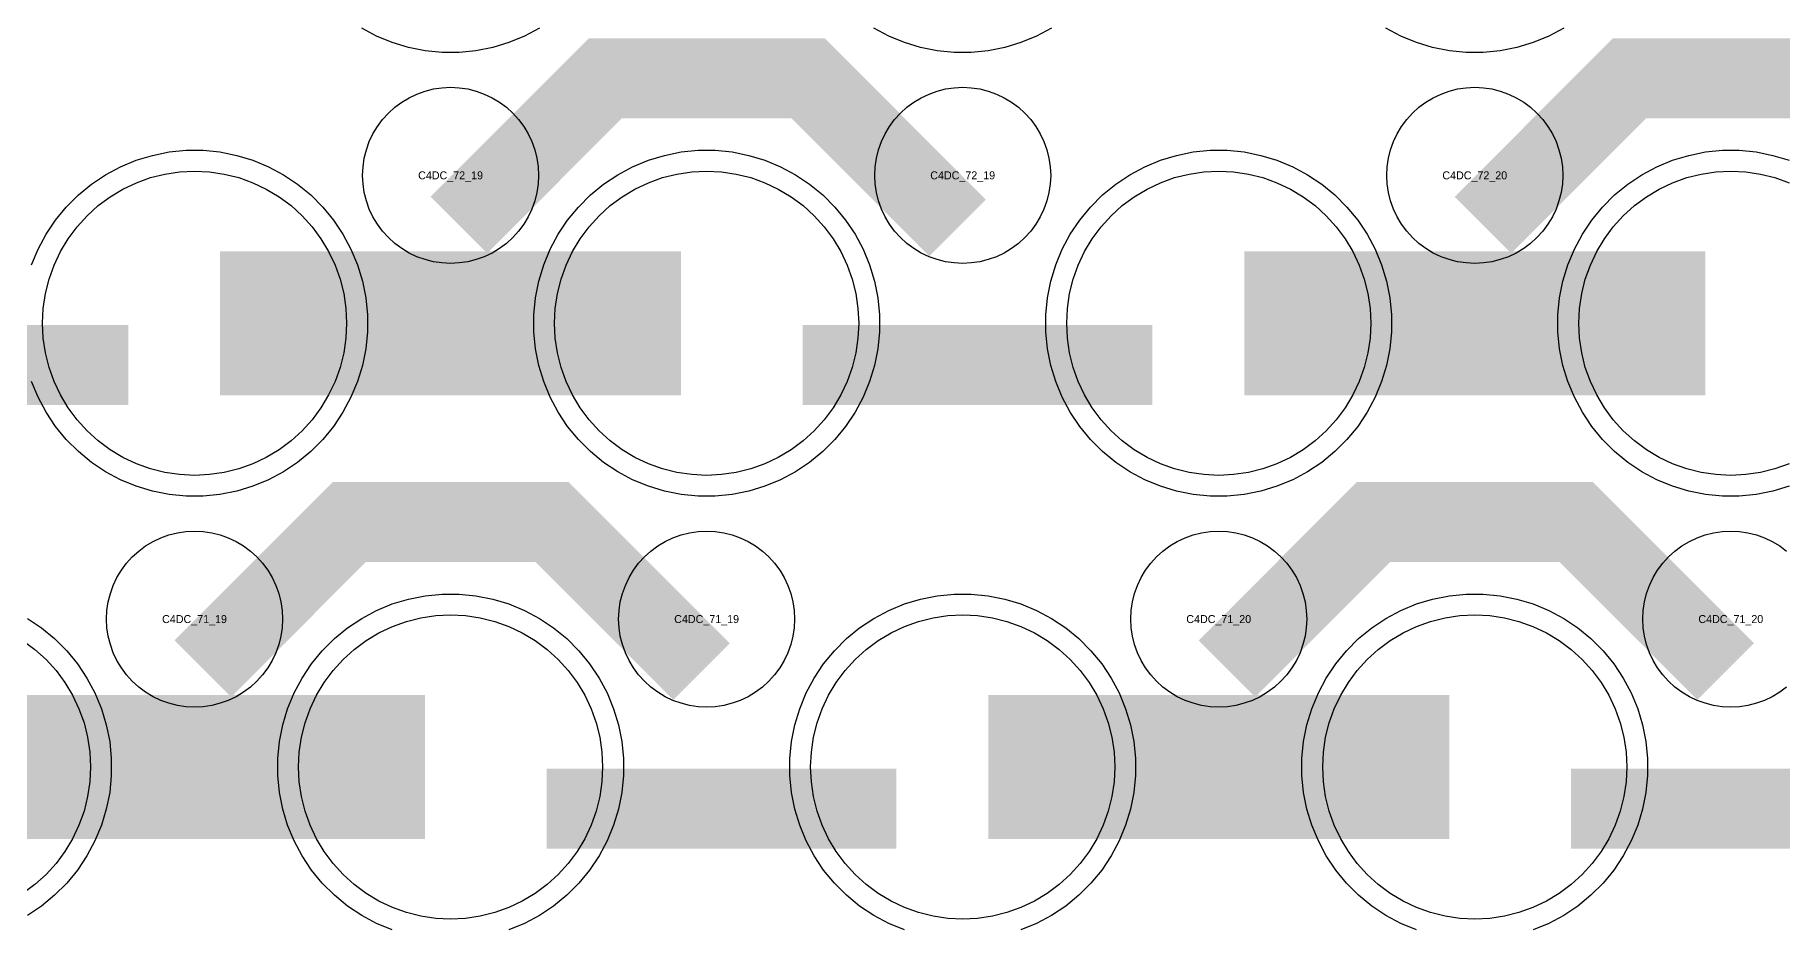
# Model space of a CAD drawing. Extents: x -11880 to 11880, y -14992 to 14992.
# Drawn here: x -5970 to -5424, y -5051 to -4773 of the extents above; entities that cross this region are included whole.
import ezdxf
from ezdxf.enums import TextEntityAlignment as Align

# ---------------------------------------------------------------- set-up
doc = ezdxf.new("R2010")
doc.units = 0
doc.header["$MEASUREMENT"] = 0
for name, color, linetype in [('GDS_775_DT_237', 138, 'CONTINUOUS'), ('RDL1_FS', 34, 'CONTINUOUS'), ('RDL_BS', 160, 'CONTINUOUS')]:
    doc.layers.add(name, color=color, linetype=linetype)

msp = doc.modelspace()

# ---------------------------------------------------------------- linework, layer by layer
at = {"layer": 'RDL1_FS', "color": 240, "true_color": 0xed1f24}
for points in [[(-5920, -4910.459), (-5924.657, -4910.23), (-5929.268, -4909.546), (-5933.791, -4908.414), (-5938.181, -4906.842), (-5942.395, -4904.85), (-5946.395, -4902.452), (-5950.14, -4899.674), (-5953.594, -4896.544), (-5956.724, -4893.09), (-5959.502, -4889.345), (-5961.9, -4885.345), (-5963.892, -4881.131), (-5965.464, -4876.741), (-5966.596, -4872.218), (-5967.28, -4867.607), (-5967.509, -4862.95), (-5967.28, -4858.293), (-5966.596, -4853.682), (-5965.464, -4849.159), (-5963.892, -4844.769), (-5961.9, -4840.555), (-5959.502, -4836.555), (-5956.724, -4832.81), (-5953.594, -4829.356), (-5950.14, -4826.226), (-5946.395, -4823.448), (-5942.395, -4821.05), (-5938.181, -4819.058), (-5933.791, -4817.486), (-5929.268, -4816.354), (-5924.657, -4815.67), (-5920, -4815.441), (-5915.343, -4815.67), (-5910.732, -4816.354), (-5906.209, -4817.486), (-5901.819, -4819.058), (-5897.605, -4821.05), (-5893.605, -4823.448), (-5889.86, -4826.226), (-5886.406, -4829.356), (-5883.276, -4832.81), (-5880.498, -4836.555), (-5878.1, -4840.555), (-5876.108, -4844.769), (-5874.536, -4849.159), (-5873.404, -4853.682), (-5872.72, -4858.293), (-5872.491, -4862.95), (-5872.72, -4867.607), (-5873.404, -4872.218), (-5874.536, -4876.741), (-5876.108, -4881.131), (-5878.1, -4885.345), (-5880.498, -4889.345), (-5883.276, -4893.09), (-5886.406, -4896.544), (-5889.86, -4899.674), (-5893.605, -4902.452), (-5897.605, -4904.85), (-5901.819, -4906.842), (-5906.209, -4908.414), (-5910.732, -4909.546), (-5915.343, -4910.23)], [(-5760, -4910.459), (-5764.657, -4910.23), (-5769.268, -4909.546), (-5773.791, -4908.414), (-5778.181, -4906.842), (-5782.395, -4904.85), (-5786.395, -4902.452), (-5790.14, -4899.674), (-5793.594, -4896.544), (-5796.724, -4893.09), (-5799.502, -4889.345), (-5801.9, -4885.345), (-5803.892, -4881.131), (-5805.464, -4876.741), (-5806.596, -4872.218), (-5807.28, -4867.607), (-5807.509, -4862.95), (-5807.28, -4858.293), (-5806.596, -4853.682), (-5805.464, -4849.159), (-5803.892, -4844.769), (-5801.9, -4840.555), (-5799.502, -4836.555), (-5796.724, -4832.81), (-5793.594, -4829.356), (-5790.14, -4826.226), (-5786.395, -4823.448), (-5782.395, -4821.05), (-5778.181, -4819.058), (-5773.791, -4817.486), (-5769.268, -4816.354), (-5764.657, -4815.67), (-5760, -4815.441), (-5755.343, -4815.67), (-5750.732, -4816.354), (-5746.209, -4817.486), (-5741.819, -4819.058), (-5737.605, -4821.05), (-5733.605, -4823.448), (-5729.86, -4826.226), (-5726.406, -4829.356), (-5723.276, -4832.81), (-5720.498, -4836.555), (-5718.1, -4840.555), (-5716.108, -4844.769), (-5714.536, -4849.159), (-5713.404, -4853.682), (-5712.72, -4858.293), (-5712.491, -4862.95), (-5712.72, -4867.607), (-5713.404, -4872.218), (-5714.536, -4876.741), (-5716.108, -4881.131), (-5718.1, -4885.345), (-5720.498, -4889.345), (-5723.276, -4893.09), (-5726.406, -4896.544), (-5729.86, -4899.674), (-5733.605, -4902.452), (-5737.605, -4904.85), (-5741.819, -4906.842), (-5746.209, -4908.414), (-5750.732, -4909.546), (-5755.343, -4910.23)], [(-5600, -4910.459), (-5604.657, -4910.23), (-5609.268, -4909.546), (-5613.791, -4908.414), (-5618.181, -4906.842), (-5622.395, -4904.85), (-5626.395, -4902.452), (-5630.14, -4899.674), (-5633.594, -4896.544), (-5636.724, -4893.09), (-5639.502, -4889.345), (-5641.9, -4885.345), (-5643.892, -4881.131), (-5645.464, -4876.741), (-5646.596, -4872.218), (-5647.28, -4867.607), (-5647.509, -4862.95), (-5647.28, -4858.293), (-5646.596, -4853.682), (-5645.464, -4849.159), (-5643.892, -4844.769), (-5641.9, -4840.555), (-5639.502, -4836.555), (-5636.724, -4832.81), (-5633.594, -4829.356), (-5630.14, -4826.226), (-5626.395, -4823.448), (-5622.395, -4821.05), (-5618.181, -4819.058), (-5613.791, -4817.486), (-5609.268, -4816.354), (-5604.657, -4815.67), (-5600, -4815.441), (-5595.343, -4815.67), (-5590.732, -4816.354), (-5586.209, -4817.486), (-5581.819, -4819.058), (-5577.605, -4821.05), (-5573.605, -4823.448), (-5569.86, -4826.226), (-5566.406, -4829.356), (-5563.276, -4832.81), (-5560.498, -4836.555), (-5558.1, -4840.555), (-5556.108, -4844.769), (-5554.536, -4849.159), (-5553.404, -4853.682), (-5552.72, -4858.293), (-5552.491, -4862.95), (-5552.72, -4867.607), (-5553.404, -4872.218), (-5554.536, -4876.741), (-5556.108, -4881.131), (-5558.1, -4885.345), (-5560.498, -4889.345), (-5563.276, -4893.09), (-5566.406, -4896.544), (-5569.86, -4899.674), (-5573.605, -4902.452), (-5577.605, -4904.85), (-5581.819, -4906.842), (-5586.209, -4908.414), (-5590.732, -4909.546), (-5595.343, -4910.23)], [(-5840, -5049.024), (-5844.657, -5048.795), (-5849.268, -5048.111), (-5853.791, -5046.979), (-5858.181, -5045.407), (-5862.395, -5043.415), (-5866.395, -5041.017), (-5870.14, -5038.239), (-5873.594, -5035.109), (-5876.724, -5031.655), (-5879.502, -5027.91), (-5881.9, -5023.91), (-5883.892, -5019.696), (-5885.464, -5015.306), (-5886.596, -5010.783), (-5887.28, -5006.172), (-5887.509, -5001.515), (-5887.28, -4996.858), (-5886.596, -4992.247), (-5885.464, -4987.724), (-5883.892, -4983.334), (-5881.9, -4979.12), (-5879.502, -4975.12), (-5876.724, -4971.375), (-5873.594, -4967.921), (-5870.14, -4964.791), (-5866.395, -4962.013), (-5862.395, -4959.615), (-5858.181, -4957.623), (-5853.791, -4956.051), (-5849.268, -4954.919), (-5844.657, -4954.235), (-5840, -4954.006), (-5835.343, -4954.235), (-5830.732, -4954.919), (-5826.209, -4956.051), (-5821.819, -4957.623), (-5817.605, -4959.615), (-5813.605, -4962.013), (-5809.86, -4964.791), (-5806.406, -4967.921), (-5803.276, -4971.375), (-5800.498, -4975.12), (-5798.1, -4979.12), (-5796.108, -4983.334), (-5794.536, -4987.724), (-5793.404, -4992.247), (-5792.72, -4996.858), (-5792.491, -5001.515), (-5792.72, -5006.172), (-5793.404, -5010.783), (-5794.536, -5015.306), (-5796.108, -5019.696), (-5798.1, -5023.91), (-5800.498, -5027.91), (-5803.276, -5031.655), (-5806.406, -5035.109), (-5809.86, -5038.239), (-5813.605, -5041.017), (-5817.605, -5043.415), (-5821.819, -5045.407), (-5826.209, -5046.979), (-5830.732, -5048.111), (-5835.343, -5048.795)], [(-5680, -5049.024), (-5684.657, -5048.795), (-5689.268, -5048.111), (-5693.791, -5046.979), (-5698.181, -5045.407), (-5702.395, -5043.415), (-5706.395, -5041.017), (-5710.14, -5038.239), (-5713.594, -5035.109), (-5716.724, -5031.655), (-5719.502, -5027.91), (-5721.9, -5023.91), (-5723.892, -5019.696), (-5725.464, -5015.306), (-5726.596, -5010.783), (-5727.28, -5006.172), (-5727.509, -5001.515), (-5727.28, -4996.858), (-5726.596, -4992.247), (-5725.464, -4987.724), (-5723.892, -4983.334), (-5721.9, -4979.12), (-5719.502, -4975.12), (-5716.724, -4971.375), (-5713.594, -4967.921), (-5710.14, -4964.791), (-5706.395, -4962.013), (-5702.395, -4959.615), (-5698.181, -4957.623), (-5693.791, -4956.051), (-5689.268, -4954.919), (-5684.657, -4954.235), (-5680, -4954.006), (-5675.343, -4954.235), (-5670.732, -4954.919), (-5666.209, -4956.051), (-5661.819, -4957.623), (-5657.605, -4959.615), (-5653.605, -4962.013), (-5649.86, -4964.791), (-5646.406, -4967.921), (-5643.276, -4971.375), (-5640.498, -4975.12), (-5638.1, -4979.12), (-5636.108, -4983.334), (-5634.536, -4987.724), (-5633.404, -4992.247), (-5632.72, -4996.858), (-5632.491, -5001.515), (-5632.72, -5006.172), (-5633.404, -5010.783), (-5634.536, -5015.306), (-5636.108, -5019.696), (-5638.1, -5023.91), (-5640.498, -5027.91), (-5643.276, -5031.655), (-5646.406, -5035.109), (-5649.86, -5038.239), (-5653.605, -5041.017), (-5657.605, -5043.415), (-5661.819, -5045.407), (-5666.209, -5046.979), (-5670.732, -5048.111), (-5675.343, -5048.795)], [(-5520, -5049.024), (-5524.657, -5048.795), (-5529.268, -5048.111), (-5533.791, -5046.979), (-5538.181, -5045.407), (-5542.395, -5043.415), (-5546.395, -5041.017), (-5550.14, -5038.239), (-5553.594, -5035.109), (-5556.724, -5031.655), (-5559.502, -5027.91), (-5561.9, -5023.91), (-5563.892, -5019.696), (-5565.464, -5015.306), (-5566.596, -5010.783), (-5567.28, -5006.172), (-5567.509, -5001.515), (-5567.28, -4996.858), (-5566.596, -4992.247), (-5565.464, -4987.724), (-5563.892, -4983.334), (-5561.9, -4979.12), (-5559.502, -4975.12), (-5556.724, -4971.375), (-5553.594, -4967.921), (-5550.14, -4964.791), (-5546.395, -4962.013), (-5542.395, -4959.615), (-5538.181, -4957.623), (-5533.791, -4956.051), (-5529.268, -4954.919), (-5524.657, -4954.235), (-5520, -4954.006), (-5515.343, -4954.235), (-5510.732, -4954.919), (-5506.209, -4956.051), (-5501.819, -4957.623), (-5497.605, -4959.615), (-5493.605, -4962.013), (-5489.86, -4964.791), (-5486.406, -4967.921), (-5483.276, -4971.375), (-5480.498, -4975.12), (-5478.1, -4979.12), (-5476.108, -4983.334), (-5474.536, -4987.724), (-5473.404, -4992.247), (-5472.72, -4996.858), (-5472.491, -5001.515), (-5472.72, -5006.172), (-5473.404, -5010.783), (-5474.536, -5015.306), (-5476.108, -5019.696), (-5478.1, -5023.91), (-5480.498, -5027.91), (-5483.276, -5031.655), (-5486.406, -5035.109), (-5489.86, -5038.239), (-5493.605, -5041.017), (-5497.605, -5043.415), (-5501.819, -5045.407), (-5506.209, -5046.979), (-5510.732, -5048.111), (-5515.343, -5048.795)]]:
    msp.add_lwpolyline(points, close=True, dxfattribs=at)
for points in [[(-5421.819, -4906.842), (-5426.209, -4908.414), (-5430.732, -4909.546), (-5435.343, -4910.23), (-5440, -4910.459), (-5444.657, -4910.23), (-5449.268, -4909.546), (-5453.791, -4908.414), (-5458.181, -4906.842), (-5462.395, -4904.85), (-5466.395, -4902.452), (-5470.14, -4899.674), (-5473.594, -4896.544), (-5476.724, -4893.09), (-5479.502, -4889.345), (-5481.9, -4885.345), (-5483.892, -4881.131), (-5485.464, -4876.741), (-5486.596, -4872.218), (-5487.28, -4867.607), (-5487.509, -4862.95), (-5487.28, -4858.293), (-5486.596, -4853.682), (-5485.464, -4849.159), (-5483.892, -4844.769), (-5481.9, -4840.555), (-5479.502, -4836.555), (-5476.724, -4832.81), (-5473.594, -4829.356), (-5470.14, -4826.226), (-5466.395, -4823.448), (-5462.395, -4821.05), (-5458.181, -4819.058), (-5453.791, -4817.486), (-5449.268, -4816.354), (-5444.657, -4815.67), (-5440, -4815.441), (-5435.343, -4815.67), (-5430.732, -4816.354), (-5426.209, -4817.486), (-5421.819, -4819.058)], [(-5973.605, -4962.013), (-5969.86, -4964.791), (-5966.406, -4967.921), (-5963.276, -4971.375), (-5960.498, -4975.12), (-5958.1, -4979.12), (-5956.108, -4983.334), (-5954.536, -4987.724), (-5953.404, -4992.247), (-5952.72, -4996.858), (-5952.491, -5001.515), (-5952.72, -5006.172), (-5953.404, -5010.783), (-5954.536, -5015.306), (-5956.108, -5019.696), (-5958.1, -5023.91), (-5960.498, -5027.91), (-5963.276, -5031.655), (-5966.406, -5035.109), (-5969.86, -5038.239), (-5973.605, -5041.017)]]:
    msp.add_lwpolyline(points, dxfattribs=at)
for points in [[(-5911.998, -4862.95, 45, 45, 0), (-5839.998, -4862.95, 45, 45, 0)], [(-5839.998, -4862.95, 45, 45, 0), (-5767.998, -4862.95, 45, 45, 0)], [(-5591.998, -4862.95, 45, 45, 0), (-5519.998, -4862.95, 45, 45, 0)], [(-5519.998, -4862.95, 45, 45, 0), (-5447.998, -4862.95, 45, 45, 0)], [(-5991.998, -5001.515, 45, 45, 0), (-5919.998, -5001.515, 45, 45, 0)], [(-5919.998, -5001.515, 45, 45, 0), (-5847.998, -5001.515, 45, 45, 0)], [(-5671.998, -5001.515, 45, 45, 0), (-5599.998, -5001.515, 45, 45, 0)], [(-5599.998, -5001.515, 45, 45, 0), (-5527.998, -5001.515, 45, 45, 0)]]:
    msp.add_lwpolyline(points, format="xyseb", dxfattribs=at)
at = {"layer": 'RDL_BS'}
for points in [[(-5812.223, -4770.768), (-5816.885, -4773.26), (-5821.795, -4775.291), (-5826.835, -4776.822), (-5832.062, -4777.868), (-5837.356, -4778.385), (-5842.644, -4778.385), (-5847.938, -4777.868), (-5853.165, -4776.822), (-5858.205, -4775.291), (-5863.115, -4773.26), (-5867.777, -4770.768)], [(-5652.223, -4770.768), (-5656.885, -4773.26), (-5661.795, -4775.291), (-5666.835, -4776.822), (-5672.062, -4777.868), (-5677.356, -4778.385), (-5682.644, -4778.385), (-5687.938, -4777.868), (-5693.165, -4776.822), (-5698.205, -4775.291), (-5703.115, -4773.26), (-5707.777, -4770.768)], [(-5492.223, -4770.768), (-5496.885, -4773.26), (-5501.795, -4775.291), (-5506.835, -4776.822), (-5512.062, -4777.868), (-5517.356, -4778.385), (-5522.644, -4778.385), (-5527.938, -4777.868), (-5533.165, -4776.822), (-5538.205, -4775.291), (-5543.115, -4773.26), (-5547.777, -4770.768)], [(-5422.557, -4976.581), (-5424.72, -4978.184), (-5427.044, -4979.577), (-5429.481, -4980.729), (-5432.016, -4981.636), (-5434.635, -4982.293), (-5437.307, -4982.689), (-5440, -4982.821), (-5442.693, -4982.689), (-5445.365, -4982.293), (-5447.984, -4981.636), (-5450.519, -4980.729), (-5452.956, -4979.577), (-5455.28, -4978.184), (-5457.443, -4976.581), (-5459.442, -4974.769), (-5461.254, -4972.77), (-5462.857, -4970.607), (-5464.25, -4968.283), (-5465.402, -4965.846), (-5466.309, -4963.311), (-5466.966, -4960.692), (-5467.362, -4958.02), (-5467.494, -4955.327), (-5467.362, -4952.634), (-5466.966, -4949.962), (-5466.309, -4947.343), (-5465.402, -4944.808), (-5464.25, -4942.371), (-5462.857, -4940.047), (-5461.254, -4937.884), (-5459.442, -4935.885), (-5457.443, -4934.073), (-5455.28, -4932.47), (-5452.956, -4931.077), (-5450.519, -4929.925), (-5447.984, -4929.018), (-5445.365, -4928.361), (-5442.693, -4927.965), (-5440, -4927.833), (-5437.307, -4927.965), (-5434.635, -4928.361), (-5432.016, -4929.018), (-5429.481, -4929.925), (-5427.044, -4931.077), (-5424.72, -4932.47), (-5422.557, -4934.073)]]:
    msp.add_lwpolyline(points, dxfattribs=at)
for points in [[(-5837.438, -4832.264, 25, 25, 0), (-5791.623, -4786.449, 25, 25, 0), (-5758.07, -4786.449, 25, 25, 0)], [(-5681.599, -4833.163, 25, 25, 0), (-5728.313, -4786.449, 25, 25, 0), (-5758.071, -4786.449, 25, 25, 0)], [(-5517.438, -4832.264, 25, 25, 0), (-5471.623, -4786.449, 25, 25, 0), (-5438.07, -4786.449, 25, 25, 0)], [(-5361.599, -4833.163, 25, 25, 0), (-5408.313, -4786.449, 25, 25, 0), (-5438.071, -4786.449, 25, 25, 0)], [(-5917.438, -4970.829, 25, 25, 0), (-5871.623, -4925.014, 25, 25, 0), (-5838.07, -4925.014, 25, 25, 0)], [(-5761.599, -4971.728, 25, 25, 0), (-5808.313, -4925.014, 25, 25, 0), (-5838.071, -4925.014, 25, 25, 0)], [(-5597.438, -4970.829, 25, 25, 0), (-5551.623, -4925.014, 25, 25, 0), (-5518.07, -4925.014, 25, 25, 0)], [(-5441.599, -4971.728, 25, 25, 0), (-5488.313, -4925.014, 25, 25, 0), (-5518.071, -4925.014, 25, 25, 0)]]:
    msp.add_lwpolyline(points, format="xyseb", dxfattribs=at)
for points in [[(-5840, -4844.256), (-5842.693, -4844.124), (-5845.365, -4843.728), (-5847.984, -4843.071), (-5850.519, -4842.164), (-5852.956, -4841.012), (-5855.28, -4839.619), (-5857.443, -4838.016), (-5859.442, -4836.204), (-5861.254, -4834.205), (-5862.857, -4832.042), (-5864.25, -4829.718), (-5865.402, -4827.281), (-5866.309, -4824.746), (-5866.966, -4822.127), (-5867.362, -4819.455), (-5867.494, -4816.762), (-5867.362, -4814.069), (-5866.966, -4811.397), (-5866.309, -4808.778), (-5865.402, -4806.243), (-5864.25, -4803.806), (-5862.857, -4801.482), (-5861.254, -4799.319), (-5859.442, -4797.32), (-5857.443, -4795.508), (-5855.28, -4793.905), (-5852.956, -4792.512), (-5850.519, -4791.36), (-5847.984, -4790.453), (-5845.365, -4789.796), (-5842.693, -4789.4), (-5840, -4789.268), (-5837.307, -4789.4), (-5834.635, -4789.796), (-5832.016, -4790.453), (-5829.481, -4791.36), (-5827.044, -4792.512), (-5824.72, -4793.905), (-5822.557, -4795.508), (-5820.558, -4797.32), (-5818.746, -4799.319), (-5817.143, -4801.482), (-5815.75, -4803.806), (-5814.598, -4806.243), (-5813.691, -4808.778), (-5813.034, -4811.397), (-5812.638, -4814.069), (-5812.506, -4816.762), (-5812.638, -4819.455), (-5813.034, -4822.127), (-5813.691, -4824.746), (-5814.598, -4827.281), (-5815.75, -4829.718), (-5817.143, -4832.042), (-5818.746, -4834.205), (-5820.558, -4836.204), (-5822.557, -4838.016), (-5824.72, -4839.619), (-5827.044, -4841.012), (-5829.481, -4842.164), (-5832.016, -4843.071), (-5834.635, -4843.728), (-5837.307, -4844.124)], [(-5680, -4844.256), (-5682.693, -4844.124), (-5685.365, -4843.728), (-5687.984, -4843.071), (-5690.519, -4842.164), (-5692.956, -4841.012), (-5695.28, -4839.619), (-5697.443, -4838.016), (-5699.442, -4836.204), (-5701.254, -4834.205), (-5702.857, -4832.042), (-5704.25, -4829.718), (-5705.402, -4827.281), (-5706.309, -4824.746), (-5706.966, -4822.127), (-5707.362, -4819.455), (-5707.494, -4816.762), (-5707.362, -4814.069), (-5706.966, -4811.397), (-5706.309, -4808.778), (-5705.402, -4806.243), (-5704.25, -4803.806), (-5702.857, -4801.482), (-5701.254, -4799.319), (-5699.442, -4797.32), (-5697.443, -4795.508), (-5695.28, -4793.905), (-5692.956, -4792.512), (-5690.519, -4791.36), (-5687.984, -4790.453), (-5685.365, -4789.796), (-5682.693, -4789.4), (-5680, -4789.268), (-5677.307, -4789.4), (-5674.635, -4789.796), (-5672.016, -4790.453), (-5669.481, -4791.36), (-5667.044, -4792.512), (-5664.72, -4793.905), (-5662.557, -4795.508), (-5660.558, -4797.32), (-5658.746, -4799.319), (-5657.143, -4801.482), (-5655.75, -4803.806), (-5654.598, -4806.243), (-5653.691, -4808.778), (-5653.034, -4811.397), (-5652.638, -4814.069), (-5652.506, -4816.762), (-5652.638, -4819.455), (-5653.034, -4822.127), (-5653.691, -4824.746), (-5654.598, -4827.281), (-5655.75, -4829.718), (-5657.143, -4832.042), (-5658.746, -4834.205), (-5660.558, -4836.204), (-5662.557, -4838.016), (-5664.72, -4839.619), (-5667.044, -4841.012), (-5669.481, -4842.164), (-5672.016, -4843.071), (-5674.635, -4843.728), (-5677.307, -4844.124)], [(-5520, -4844.256), (-5522.693, -4844.124), (-5525.365, -4843.728), (-5527.984, -4843.071), (-5530.519, -4842.164), (-5532.956, -4841.012), (-5535.28, -4839.619), (-5537.443, -4838.016), (-5539.442, -4836.204), (-5541.254, -4834.205), (-5542.857, -4832.042), (-5544.25, -4829.718), (-5545.402, -4827.281), (-5546.309, -4824.746), (-5546.966, -4822.127), (-5547.362, -4819.455), (-5547.494, -4816.762), (-5547.362, -4814.069), (-5546.966, -4811.397), (-5546.309, -4808.778), (-5545.402, -4806.243), (-5544.25, -4803.806), (-5542.857, -4801.482), (-5541.254, -4799.319), (-5539.442, -4797.32), (-5537.443, -4795.508), (-5535.28, -4793.905), (-5532.956, -4792.512), (-5530.519, -4791.36), (-5527.984, -4790.453), (-5525.365, -4789.796), (-5522.693, -4789.4), (-5520, -4789.268), (-5517.307, -4789.4), (-5514.635, -4789.796), (-5512.016, -4790.453), (-5509.481, -4791.36), (-5507.044, -4792.512), (-5504.72, -4793.905), (-5502.557, -4795.508), (-5500.558, -4797.32), (-5498.746, -4799.319), (-5497.143, -4801.482), (-5495.75, -4803.806), (-5494.598, -4806.243), (-5493.691, -4808.778), (-5493.034, -4811.397), (-5492.638, -4814.069), (-5492.506, -4816.762), (-5492.638, -4819.455), (-5493.034, -4822.127), (-5493.691, -4824.746), (-5494.598, -4827.281), (-5495.75, -4829.718), (-5497.143, -4832.042), (-5498.746, -4834.205), (-5500.558, -4836.204), (-5502.557, -4838.016), (-5504.72, -4839.619), (-5507.044, -4841.012), (-5509.481, -4842.164), (-5512.016, -4843.071), (-5514.635, -4843.728), (-5517.307, -4844.124)], [(-5920, -4982.821), (-5922.693, -4982.689), (-5925.365, -4982.293), (-5927.984, -4981.636), (-5930.519, -4980.729), (-5932.956, -4979.577), (-5935.28, -4978.184), (-5937.443, -4976.581), (-5939.442, -4974.769), (-5941.254, -4972.77), (-5942.857, -4970.607), (-5944.25, -4968.283), (-5945.402, -4965.846), (-5946.309, -4963.311), (-5946.966, -4960.692), (-5947.362, -4958.02), (-5947.494, -4955.327), (-5947.362, -4952.634), (-5946.966, -4949.962), (-5946.309, -4947.343), (-5945.402, -4944.808), (-5944.25, -4942.371), (-5942.857, -4940.047), (-5941.254, -4937.884), (-5939.442, -4935.885), (-5937.443, -4934.073), (-5935.28, -4932.47), (-5932.956, -4931.077), (-5930.519, -4929.925), (-5927.984, -4929.018), (-5925.365, -4928.361), (-5922.693, -4927.965), (-5920, -4927.833), (-5917.307, -4927.965), (-5914.635, -4928.361), (-5912.016, -4929.018), (-5909.481, -4929.925), (-5907.044, -4931.077), (-5904.72, -4932.47), (-5902.557, -4934.073), (-5900.558, -4935.885), (-5898.746, -4937.884), (-5897.143, -4940.047), (-5895.75, -4942.371), (-5894.598, -4944.808), (-5893.691, -4947.343), (-5893.034, -4949.962), (-5892.638, -4952.634), (-5892.506, -4955.327), (-5892.638, -4958.02), (-5893.034, -4960.692), (-5893.691, -4963.311), (-5894.598, -4965.846), (-5895.75, -4968.283), (-5897.143, -4970.607), (-5898.746, -4972.77), (-5900.558, -4974.769), (-5902.557, -4976.581), (-5904.72, -4978.184), (-5907.044, -4979.577), (-5909.481, -4980.729), (-5912.016, -4981.636), (-5914.635, -4982.293), (-5917.307, -4982.689)], [(-5760, -4982.821), (-5762.693, -4982.689), (-5765.365, -4982.293), (-5767.984, -4981.636), (-5770.519, -4980.729), (-5772.956, -4979.577), (-5775.28, -4978.184), (-5777.443, -4976.581), (-5779.442, -4974.769), (-5781.254, -4972.77), (-5782.857, -4970.607), (-5784.25, -4968.283), (-5785.402, -4965.846), (-5786.309, -4963.311), (-5786.966, -4960.692), (-5787.362, -4958.02), (-5787.494, -4955.327), (-5787.362, -4952.634), (-5786.966, -4949.962), (-5786.309, -4947.343), (-5785.402, -4944.808), (-5784.25, -4942.371), (-5782.857, -4940.047), (-5781.254, -4937.884), (-5779.442, -4935.885), (-5777.443, -4934.073), (-5775.28, -4932.47), (-5772.956, -4931.077), (-5770.519, -4929.925), (-5767.984, -4929.018), (-5765.365, -4928.361), (-5762.693, -4927.965), (-5760, -4927.833), (-5757.307, -4927.965), (-5754.635, -4928.361), (-5752.016, -4929.018), (-5749.481, -4929.925), (-5747.044, -4931.077), (-5744.72, -4932.47), (-5742.557, -4934.073), (-5740.558, -4935.885), (-5738.746, -4937.884), (-5737.143, -4940.047), (-5735.75, -4942.371), (-5734.598, -4944.808), (-5733.691, -4947.343), (-5733.034, -4949.962), (-5732.638, -4952.634), (-5732.506, -4955.327), (-5732.638, -4958.02), (-5733.034, -4960.692), (-5733.691, -4963.311), (-5734.598, -4965.846), (-5735.75, -4968.283), (-5737.143, -4970.607), (-5738.746, -4972.77), (-5740.558, -4974.769), (-5742.557, -4976.581), (-5744.72, -4978.184), (-5747.044, -4979.577), (-5749.481, -4980.729), (-5752.016, -4981.636), (-5754.635, -4982.293), (-5757.307, -4982.689)], [(-5600, -4982.821), (-5602.693, -4982.689), (-5605.365, -4982.293), (-5607.984, -4981.636), (-5610.519, -4980.729), (-5612.956, -4979.577), (-5615.28, -4978.184), (-5617.443, -4976.581), (-5619.442, -4974.769), (-5621.254, -4972.77), (-5622.857, -4970.607), (-5624.25, -4968.283), (-5625.402, -4965.846), (-5626.309, -4963.311), (-5626.966, -4960.692), (-5627.362, -4958.02), (-5627.494, -4955.327), (-5627.362, -4952.634), (-5626.966, -4949.962), (-5626.309, -4947.343), (-5625.402, -4944.808), (-5624.25, -4942.371), (-5622.857, -4940.047), (-5621.254, -4937.884), (-5619.442, -4935.885), (-5617.443, -4934.073), (-5615.28, -4932.47), (-5612.956, -4931.077), (-5610.519, -4929.925), (-5607.984, -4929.018), (-5605.365, -4928.361), (-5602.693, -4927.965), (-5600, -4927.833), (-5597.307, -4927.965), (-5594.635, -4928.361), (-5592.016, -4929.018), (-5589.481, -4929.925), (-5587.044, -4931.077), (-5584.72, -4932.47), (-5582.557, -4934.073), (-5580.558, -4935.885), (-5578.746, -4937.884), (-5577.143, -4940.047), (-5575.75, -4942.371), (-5574.598, -4944.808), (-5573.691, -4947.343), (-5573.034, -4949.962), (-5572.638, -4952.634), (-5572.506, -4955.327), (-5572.638, -4958.02), (-5573.034, -4960.692), (-5573.691, -4963.311), (-5574.598, -4965.846), (-5575.75, -4968.283), (-5577.143, -4970.607), (-5578.746, -4972.77), (-5580.558, -4974.769), (-5582.557, -4976.581), (-5584.72, -4978.184), (-5587.044, -4979.577), (-5589.481, -4980.729), (-5592.016, -4981.636), (-5594.635, -4982.293), (-5597.307, -4982.689)]]:
    msp.add_lwpolyline(points, close=True, dxfattribs=at)
at = {"layer": 'RDL_BS', "color": 240, "true_color": 0xed1f24}
for points in [[(-5970.906, -4844.745), (-5968.875, -4839.835), (-5966.383, -4835.173), (-5963.436, -4830.759), (-5960.074, -4826.658), (-5956.292, -4822.876), (-5952.191, -4819.514), (-5947.777, -4816.567), (-5943.115, -4814.075), (-5938.205, -4812.044), (-5933.165, -4810.513), (-5927.938, -4809.467), (-5922.644, -4808.95), (-5917.356, -4808.95), (-5912.062, -4809.467), (-5906.835, -4810.513), (-5901.795, -4812.044), (-5896.885, -4814.075), (-5892.223, -4816.567), (-5887.809, -4819.514), (-5883.708, -4822.876), (-5879.926, -4826.658), (-5876.564, -4830.759), (-5873.617, -4835.173), (-5871.125, -4839.835), (-5869.094, -4844.745), (-5867.563, -4849.785), (-5866.517, -4855.012), (-5866, -4860.306), (-5866, -4865.594), (-5866.517, -4870.888), (-5867.563, -4876.115), (-5869.094, -4881.155), (-5871.125, -4886.065), (-5873.617, -4890.727), (-5876.564, -4895.141), (-5879.926, -4899.242), (-5883.708, -4903.024), (-5887.809, -4906.386), (-5892.223, -4909.333), (-5896.885, -4911.825), (-5901.795, -4913.856), (-5906.835, -4915.387), (-5912.062, -4916.433), (-5917.356, -4916.95), (-5922.644, -4916.95), (-5927.938, -4916.433), (-5933.165, -4915.387), (-5938.205, -4913.856), (-5943.115, -4911.825), (-5947.777, -4909.333), (-5952.191, -4906.386), (-5956.292, -4903.024), (-5960.074, -4899.242), (-5963.436, -4895.141), (-5966.383, -4890.727), (-5968.875, -4886.065), (-5970.906, -4881.155)], [(-5421.795, -4913.856), (-5426.835, -4915.387), (-5432.062, -4916.433), (-5437.356, -4916.95), (-5442.644, -4916.95), (-5447.938, -4916.433), (-5453.165, -4915.387), (-5458.205, -4913.856), (-5463.115, -4911.825), (-5467.777, -4909.333), (-5472.191, -4906.386), (-5476.292, -4903.024), (-5480.074, -4899.242), (-5483.436, -4895.141), (-5486.383, -4890.727), (-5488.875, -4886.065), (-5490.906, -4881.155), (-5492.437, -4876.115), (-5493.483, -4870.888), (-5494, -4865.594), (-5494, -4860.306), (-5493.483, -4855.012), (-5492.437, -4849.785), (-5490.906, -4844.745), (-5488.875, -4839.835), (-5486.383, -4835.173), (-5483.436, -4830.759), (-5480.074, -4826.658), (-5476.292, -4822.876), (-5472.191, -4819.514), (-5467.777, -4816.567), (-5463.115, -4814.075), (-5458.205, -4812.044), (-5453.165, -4810.513), (-5447.938, -4809.467), (-5442.644, -4808.95), (-5437.356, -4808.95), (-5432.062, -4809.467), (-5426.835, -4810.513), (-5421.795, -4812.044)], [(-5858.205, -5052.421), (-5863.115, -5050.39), (-5867.777, -5047.898), (-5872.191, -5044.951), (-5876.292, -5041.589), (-5880.074, -5037.807), (-5883.436, -5033.706), (-5886.383, -5029.292), (-5888.875, -5024.63), (-5890.906, -5019.72), (-5892.437, -5014.68), (-5893.483, -5009.453), (-5894, -5004.159), (-5894, -4998.871), (-5893.483, -4993.577), (-5892.437, -4988.35), (-5890.906, -4983.31), (-5888.875, -4978.4), (-5886.383, -4973.738), (-5883.436, -4969.324), (-5880.074, -4965.223), (-5876.292, -4961.441), (-5872.191, -4958.079), (-5867.777, -4955.132), (-5863.115, -4952.64), (-5858.205, -4950.609), (-5853.165, -4949.078), (-5847.938, -4948.032), (-5842.644, -4947.515), (-5837.356, -4947.515), (-5832.062, -4948.032), (-5826.835, -4949.078), (-5821.795, -4950.609), (-5816.885, -4952.64), (-5812.223, -4955.132), (-5807.809, -4958.079), (-5803.708, -4961.441), (-5799.926, -4965.223), (-5796.564, -4969.324), (-5793.617, -4973.738), (-5791.125, -4978.4), (-5789.094, -4983.31), (-5787.563, -4988.35), (-5786.517, -4993.577), (-5786, -4998.871), (-5786, -5004.159), (-5786.517, -5009.453), (-5787.563, -5014.68), (-5789.094, -5019.72), (-5791.125, -5024.63), (-5793.617, -5029.292), (-5796.564, -5033.706), (-5799.926, -5037.807), (-5803.708, -5041.589), (-5807.809, -5044.951), (-5812.223, -5047.898), (-5816.885, -5050.39), (-5821.795, -5052.421)], [(-5698.205, -5052.421), (-5703.115, -5050.39), (-5707.777, -5047.898), (-5712.191, -5044.951), (-5716.292, -5041.589), (-5720.074, -5037.807), (-5723.436, -5033.706), (-5726.383, -5029.292), (-5728.875, -5024.63), (-5730.906, -5019.72), (-5732.437, -5014.68), (-5733.483, -5009.453), (-5734, -5004.159), (-5734, -4998.871), (-5733.483, -4993.577), (-5732.437, -4988.35), (-5730.906, -4983.31), (-5728.875, -4978.4), (-5726.383, -4973.738), (-5723.436, -4969.324), (-5720.074, -4965.223), (-5716.292, -4961.441), (-5712.191, -4958.079), (-5707.777, -4955.132), (-5703.115, -4952.64), (-5698.205, -4950.609), (-5693.165, -4949.078), (-5687.938, -4948.032), (-5682.644, -4947.515), (-5677.356, -4947.515), (-5672.062, -4948.032), (-5666.835, -4949.078), (-5661.795, -4950.609), (-5656.885, -4952.64), (-5652.223, -4955.132), (-5647.809, -4958.079), (-5643.708, -4961.441), (-5639.926, -4965.223), (-5636.564, -4969.324), (-5633.617, -4973.738), (-5631.125, -4978.4), (-5629.094, -4983.31), (-5627.563, -4988.35), (-5626.517, -4993.577), (-5626, -4998.871), (-5626, -5004.159), (-5626.517, -5009.453), (-5627.563, -5014.68), (-5629.094, -5019.72), (-5631.125, -5024.63), (-5633.617, -5029.292), (-5636.564, -5033.706), (-5639.926, -5037.807), (-5643.708, -5041.589), (-5647.809, -5044.951), (-5652.223, -5047.898), (-5656.885, -5050.39), (-5661.795, -5052.421)], [(-5538.205, -5052.421), (-5543.115, -5050.39), (-5547.777, -5047.898), (-5552.191, -5044.951), (-5556.292, -5041.589), (-5560.074, -5037.807), (-5563.436, -5033.706), (-5566.383, -5029.292), (-5568.875, -5024.63), (-5570.906, -5019.72), (-5572.437, -5014.68), (-5573.483, -5009.453), (-5574, -5004.159), (-5574, -4998.871), (-5573.483, -4993.577), (-5572.437, -4988.35), (-5570.906, -4983.31), (-5568.875, -4978.4), (-5566.383, -4973.738), (-5563.436, -4969.324), (-5560.074, -4965.223), (-5556.292, -4961.441), (-5552.191, -4958.079), (-5547.777, -4955.132), (-5543.115, -4952.64), (-5538.205, -4950.609), (-5533.165, -4949.078), (-5527.938, -4948.032), (-5522.644, -4947.515), (-5517.356, -4947.515), (-5512.062, -4948.032), (-5506.835, -4949.078), (-5501.795, -4950.609), (-5496.885, -4952.64), (-5492.223, -4955.132), (-5487.809, -4958.079), (-5483.708, -4961.441), (-5479.926, -4965.223), (-5476.564, -4969.324), (-5473.617, -4973.738), (-5471.125, -4978.4), (-5469.094, -4983.31), (-5467.563, -4988.35), (-5466.517, -4993.577), (-5466, -4998.871), (-5466, -5004.159), (-5466.517, -5009.453), (-5467.563, -5014.68), (-5469.094, -5019.72), (-5471.125, -5024.63), (-5473.617, -5029.292), (-5476.564, -5033.706), (-5479.926, -5037.807), (-5483.708, -5041.589), (-5487.809, -5044.951), (-5492.223, -5047.898), (-5496.885, -5050.39), (-5501.795, -5052.421)], [(-5972.223, -4955.132), (-5967.809, -4958.079), (-5963.708, -4961.441), (-5959.926, -4965.223), (-5956.564, -4969.324), (-5953.617, -4973.738), (-5951.125, -4978.4), (-5949.094, -4983.31), (-5947.563, -4988.35), (-5946.517, -4993.577), (-5946, -4998.871), (-5946, -5004.159), (-5946.517, -5009.453), (-5947.563, -5014.68), (-5949.094, -5019.72), (-5951.125, -5024.63), (-5953.617, -5029.292), (-5956.564, -5033.706), (-5959.926, -5037.807), (-5963.708, -5041.589), (-5967.809, -5044.951), (-5972.223, -5047.898)]]:
    msp.add_lwpolyline(points, dxfattribs=at)
for points in [[(-5762.644, -4916.95), (-5767.938, -4916.433), (-5773.165, -4915.387), (-5778.205, -4913.856), (-5783.115, -4911.825), (-5787.777, -4909.333), (-5792.191, -4906.386), (-5796.292, -4903.024), (-5800.074, -4899.242), (-5803.436, -4895.141), (-5806.383, -4890.727), (-5808.875, -4886.065), (-5810.906, -4881.155), (-5812.437, -4876.115), (-5813.483, -4870.888), (-5814, -4865.594), (-5814, -4860.306), (-5813.483, -4855.012), (-5812.437, -4849.785), (-5810.906, -4844.745), (-5808.875, -4839.835), (-5806.383, -4835.173), (-5803.436, -4830.759), (-5800.074, -4826.658), (-5796.292, -4822.876), (-5792.191, -4819.514), (-5787.777, -4816.567), (-5783.115, -4814.075), (-5778.205, -4812.044), (-5773.165, -4810.513), (-5767.938, -4809.467), (-5762.644, -4808.95), (-5757.356, -4808.95), (-5752.062, -4809.467), (-5746.835, -4810.513), (-5741.795, -4812.044), (-5736.885, -4814.075), (-5732.223, -4816.567), (-5727.809, -4819.514), (-5723.708, -4822.876), (-5719.926, -4826.658), (-5716.564, -4830.759), (-5713.617, -4835.173), (-5711.125, -4839.835), (-5709.094, -4844.745), (-5707.563, -4849.785), (-5706.517, -4855.012), (-5706, -4860.306), (-5706, -4865.594), (-5706.517, -4870.888), (-5707.563, -4876.115), (-5709.094, -4881.155), (-5711.125, -4886.065), (-5713.617, -4890.727), (-5716.564, -4895.141), (-5719.926, -4899.242), (-5723.708, -4903.024), (-5727.809, -4906.386), (-5732.223, -4909.333), (-5736.885, -4911.825), (-5741.795, -4913.856), (-5746.835, -4915.387), (-5752.062, -4916.433), (-5757.356, -4916.95)], [(-5602.644, -4916.95), (-5607.938, -4916.433), (-5613.165, -4915.387), (-5618.205, -4913.856), (-5623.115, -4911.825), (-5627.777, -4909.333), (-5632.191, -4906.386), (-5636.292, -4903.024), (-5640.074, -4899.242), (-5643.436, -4895.141), (-5646.383, -4890.727), (-5648.875, -4886.065), (-5650.906, -4881.155), (-5652.437, -4876.115), (-5653.483, -4870.888), (-5654, -4865.594), (-5654, -4860.306), (-5653.483, -4855.012), (-5652.437, -4849.785), (-5650.906, -4844.745), (-5648.875, -4839.835), (-5646.383, -4835.173), (-5643.436, -4830.759), (-5640.074, -4826.658), (-5636.292, -4822.876), (-5632.191, -4819.514), (-5627.777, -4816.567), (-5623.115, -4814.075), (-5618.205, -4812.044), (-5613.165, -4810.513), (-5607.938, -4809.467), (-5602.644, -4808.95), (-5597.356, -4808.95), (-5592.062, -4809.467), (-5586.835, -4810.513), (-5581.795, -4812.044), (-5576.885, -4814.075), (-5572.223, -4816.567), (-5567.809, -4819.514), (-5563.708, -4822.876), (-5559.926, -4826.658), (-5556.564, -4830.759), (-5553.617, -4835.173), (-5551.125, -4839.835), (-5549.094, -4844.745), (-5547.563, -4849.785), (-5546.517, -4855.012), (-5546, -4860.306), (-5546, -4865.594), (-5546.517, -4870.888), (-5547.563, -4876.115), (-5549.094, -4881.155), (-5551.125, -4886.065), (-5553.617, -4890.727), (-5556.564, -4895.141), (-5559.926, -4899.242), (-5563.708, -4903.024), (-5567.809, -4906.386), (-5572.223, -4909.333), (-5576.885, -4911.825), (-5581.795, -4913.856), (-5586.835, -4915.387), (-5592.062, -4916.433), (-5597.356, -4916.95)]]:
    msp.add_lwpolyline(points, close=True, dxfattribs=at)
for points in [[(-6049.984, -4875.963, 25, 25, 0), (-5940.719, -4875.963, 25, 25, 0)], [(-5729.984, -4875.963, 25, 25, 0), (-5620.719, -4875.963, 25, 25, 0)], [(-5809.984, -5014.528, 25, 25, 0), (-5700.719, -5014.528, 25, 25, 0)], [(-5489.984, -5014.528, 25, 25, 0), (-5380.719, -5014.528, 25, 25, 0)]]:
    msp.add_lwpolyline(points, format="xyseb", dxfattribs=at)

# ---------------------------------------------------------------- texts
at = {"layer": 'GDS_775_DT_237'}
for s, p in [('C4DC_72_19', (-5840, -4816.762)), ('C4DC_72_19', (-5840, -4816.762)), ('C4DC_72_19', (-5680, -4816.762)), ('C4DC_72_19', (-5680, -4816.762)), ('C4DC_72_20', (-5520, -4816.762)), ('C4DC_72_20', (-5520, -4816.762)), ('C4DC_71_19', (-5920, -4955.327)), ('C4DC_71_19', (-5920, -4955.327)), ('C4DC_71_19', (-5760, -4955.327)), ('C4DC_71_19', (-5760, -4955.327)), ('C4DC_71_20', (-5600, -4955.327)), ('C4DC_71_20', (-5600, -4955.327)), ('C4DC_71_20', (-5440, -4955.327)), ('C4DC_71_20', (-5440, -4955.327))]:
    msp.add_text(s, height=2.5, dxfattribs=at).set_placement(p, align=Align.MIDDLE_CENTER)

doc.saveas('drawing.dxf')
